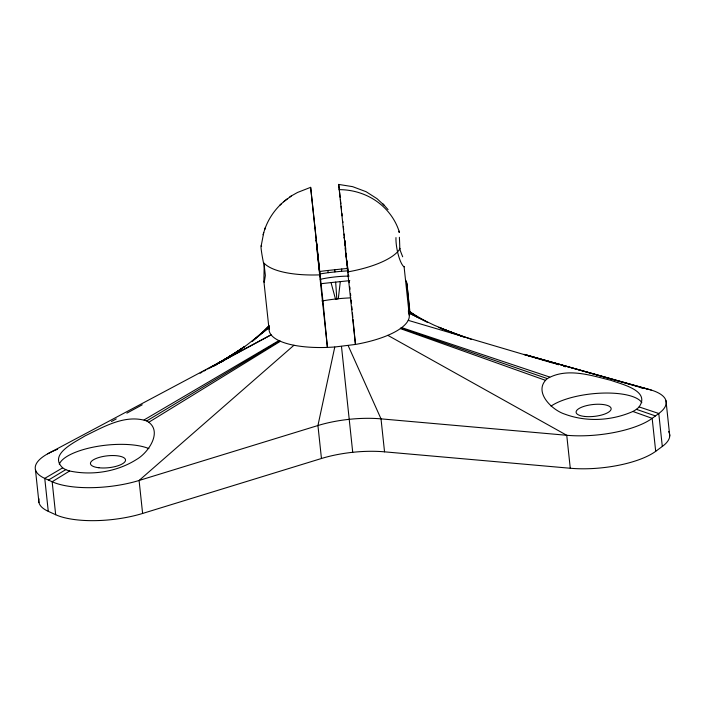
<?xml version="1.0" encoding="UTF-8"?>
<svg xmlns="http://www.w3.org/2000/svg" width="705" height="705" viewBox="0 0 705 705"><rect width="100%" height="100%" fill="white"/><g stroke="black" fill="none" stroke-linecap="round" stroke-linejoin="round"><path stroke-width="1.06" d="M317.241 250.425L316.192 239.964L320.044 276.395L310.641 187.336L297.492 192.474L291.359 195.919L283.586 201.824M399.065 232.342L399.197 231.187L399.391 232.253A63.432 59.687 -5.5 0 0 339.149 189.645M349.803 280.643L340.303 281.612L338.303 298.726L335.483 299.026L331.033 282.59L320.546 283.754M319.638 273.963L328.354 272.676A47.896 4.838 -6.1 0 1 341.511 271.284L341.775 269.01A63.432 21.485 -6.1 0 1 347.459 268.49M261.167 245.948L263.758 232.5M408.415 312.262A70.482 23.873 -6.1 0 1 355.452 344.445L334.778 347.001L317.937 425.529L321.454 458.497L142.613 513.452A63.432 21.485 -6.1 0 1 55.677 514.721L48.275 511.345A63.432 21.485 -6.1 0 1 39.022 498.849M264.71 229.557C268.852 217.237 277.056 206.327 287.525 198.669M263.036 234.756L265.406 227.38M639.091 406.917C650.75 390.649 621.537 384.243 610.979 380.348C590.623 375.307 566.855 367.349 547.336 378.603C532.636 391.143 551.46 409.94 564.925 414.179C586.657 422.26 611.79 420.788 632.887 411.473A47.896 21.229 7.4 0 0 639.091 406.917L658.778 413.491L662.303 446.459L655.694 451.323A63.432 21.485 -6.1 0 1 570.274 468.252L384.542 451.834A63.432 21.485 -6.1 0 0 321.454 458.497M262.392 332.786L268.887 325.745M264.754 330.68L269.204 326.133M279.682 205.358L281.621 203.613M269.16 326.08L251.932 341.59L269.275 327.34A70.482 23.873 -6.1 0 0 327.411 347.406L334.778 347.001M293.967 345.247L139.088 480.475A63.432 21.485 -6.1 0 1 52.161 481.753L44.75 478.378A63.432 21.485 -6.1 0 1 57.59 449.27M269.275 327.34L247.014 344.877L231.76 355.505M545.353 380.277L400.352 328.592L401.683 327.613L549.724 377.06M289.42 197.321L291.359 195.919M228.173 358.008L229.971 356.756M231.557 355.664L244.75 346.49L225.75 359.083M221.22 362.079L223.934 360.281M221.167 362.141L222.956 360.969M224.745 359.797L242.635 348.067L216.179 364.793M219.793 362.59L240.661 349.627L213.104 366.309M69.636 470.993A47.896 21.159 -19.6 0 1 62.675 467.82C48.151 454.196 75.479 442 84.988 435.928C103.802 426.798 125.323 413.985 146.702 420.938C163.569 430.306 148.808 452.487 136.576 459.44C117.03 471.848 92.179 475.734 69.636 470.993L52.161 481.753L55.677 514.721M148.966 422.163L280.387 341.273L279.585 340.912L146.702 420.938M48.451 480.07L65.794 469.627M213.254 366.283L238.845 351.143L210.346 367.719M62.683 467.829L44.75 478.378L48.275 511.345M144.076 419.933L278.898 340.594L279.532 340.894M213.262 366.159L237.188 352.623L207.702 369.015M200.088 373.245L201.991 372.187M203.895 371.13L205.798 370.072M111.452 421.511L116.254 418.902M126.874 413.139L142.234 404.802M214.47 365.578L216.47 364.494M218.391 363.454L220.304 362.414M221.106 361.982L230.606 356.827M231.557 356.307L271.108 334.831L47.632 453.844M322.449 300.92L322.916 300.832L310.649 187.336M340.303 281.612L331.033 282.59M320.167 271.451A63.432 21.485 -6.1 0 1 327.763 270.491L341.775 269.01M336.805 298.876L335.668 282.123M341.511 271.284L348.376 270.799M345.847 252.831L338.682 184.428L352.597 186.649L366.089 191.698L376.981 198.66L384.384 205.499M524.353 354.448L647.04 388.913M524.52 354.571L651.27 390.059M524.194 354.368L642.502 387.97M408.221 320.343L553.636 363.304M555.611 363.886L558.563 364.758M563.48 366.212L565.445 366.794M401.03 328.107L547.336 378.603M636.386 409.332L655.474 415.924M632.887 411.473L652.169 418.347L658.778 413.491A63.432 21.485 -6.1 0 0 640.642 387.662M471.24 339.299L441.11 328.442L462.647 336.602M464.789 337.387L438.88 327.332L453.051 333.218M454.276 333.685L433.98 325.12L408.68 312.853L427.582 322.449L408.23 311.037L414.496 315.346M387.812 335.333L566.75 435.285A63.432 21.485 -6.1 0 0 652.169 418.347L655.694 451.323M408.592 310.729L418.215 317.647M382.877 203.807L388.067 209.641M348.155 345.591L381.017 418.858L384.542 451.834M327.763 270.491L328.354 272.676M338.691 184.393L339.422 190.5M344.357 238.008L344.234 237.003L344.384 238.695M347.389 267.274L347.953 272.421M339.59 191.98L340.171 197.294M340.4 199.339L340.885 203.824M344.542 239.612L345.08 244.556M341.141 206.151L341.52 209.649M341.916 213.324L342.189 215.88M347.23 265.873L346.754 261.396M264.225 263.406L263.864 281.092L269.054 329.297M665.987 400.731L669.75 435.875M570.274 468.252L566.75 435.285L381.017 418.858A63.432 21.485 -6.1 0 0 317.937 425.529L139.088 480.475L142.613 513.452M405.498 279.947A63.432 21.485 -6.1 0 1 406.926 283.727L409.79 310.517M404.062 266.437L409.279 315.232M342.762 221.185L342.912 222.56M343.317 226.42L343.67 229.663M344.128 233.998L344.366 236.157M344.824 240.493L345.053 242.661M345.52 246.988L345.75 249.156M346.217 253.483L346.56 256.735M346.904 259.978L347.257 263.229M347.6 266.472L347.953 269.724M348.411 274.051L348.64 276.219M349.107 280.546L349.336 282.714M349.803 287.041L350.032 289.209M350.491 293.536L350.729 295.703M345.397 247.517L345.723 250.601M346.084 253.994L346.472 257.598M346.04 254.646L346.411 258.171M345.212 248.53L355.452 344.445L353.046 319.532M341.476 346.402L352.72 452.302M317.18 251.491L327.411 347.406L322.916 300.832M263.882 281.251L264.278 282.291L265.353 275.488L263.943 263A70.491 23.873 -6.1 0 0 319.647 274.871M35.435 469.565L38.951 502.533M346.851 261.22L347.204 264.631M345.106 245.798L344.56 240.431M347.512 267.609L347.926 271.733M406.926 283.727L409.64 311.848M351.169 300.039L351.478 303.282M351.795 306.534L352.103 309.786M352.421 313.029L352.835 317.365M334.769 269.751L334.928 271.927M320.193 279.33A49.341 16.709 -6.1 0 1 349.019 276.096M59.308 464.269A49.341 16.709 -6.1 0 1 96.805 446.476A49.341 16.709 -6.1 0 1 148.905 448.609M551.046 406.115A49.341 16.709 -6.1 0 1 601.682 393.126A49.341 16.709 -6.1 0 1 641.823 402.705M321.974 301A70.482 23.873 -6.1 0 1 350.958 297.871M668.604 431.583A63.432 21.485 -6.1 0 1 662.303 446.459M400.026 248.618A70.491 23.873 -6.1 0 1 347.697 271.91M314.377 228.438A70.491 23.873 -6.1 0 1 315.161 228.297M402.696 256.787A18.118 1.63 69.9 0 1 399.453 248.266M404.132 266.869A18.118 4.53 78.6 0 1 398.387 255.184A18.118 4.53 78.6 0 1 395.972 237.576M399.391 237.285A18.33 0.458 88.4 0 1 399.823 248.891M263.432 262.613A18.33 1.19 78.4 0 1 261.634 246.38M98.903 467.759A17.625 5.966 -6.1 0 0 125.534 460.25A17.625 5.966 -6.1 0 0 99.59 457.298A17.625 5.966 -6.1 0 0 98.903 467.759M584.648 416.452A17.625 5.966 -6.1 0 0 611.156 408.874A17.625 5.966 -6.1 0 0 585.071 406.027A17.625 5.966 -6.1 0 0 584.648 416.452"/></g></svg>
